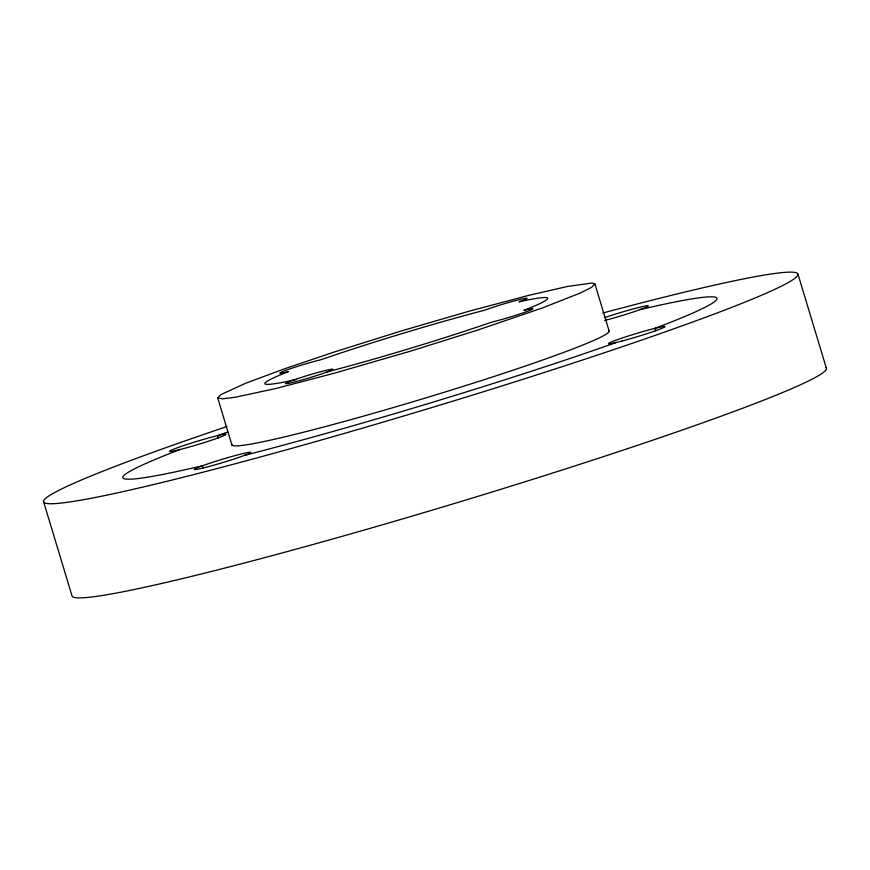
<?xml version="1.0" encoding="UTF-8"?>
<svg xmlns="http://www.w3.org/2000/svg" width="870" height="870" viewBox="0 0 870 870"><rect width="100%" height="100%" fill="white"/><g stroke="black" fill="none" stroke-linecap="round" stroke-linejoin="round"><path stroke-width="1.3" d="M231.92 445.016L217.707 397.938L220.969 394.556L245.895 383.159L284.425 368.837L334.885 351.795L402.201 330.687L470.061 310.938L529.449 295.18L567.588 286.447L591.937 283.033L594.906 283.935L609.12 331.024M594.906 283.935L591.633 287.317L580.268 293.038L542.565 307.882L477.717 330.078L410.401 351.186L333.34 373.48L275.844 388.488L235.683 397.177L222.676 398.819L217.707 397.938M179.949 449.529L178.393 450.138A310.318 17.324 -16.8 0 0 200.415 466.244L202.362 465.776L203.145 468.364M616.319 342.465L608.391 345.281A310.318 17.324 -16.8 0 1 246.841 454.782L244.492 455.401M326.489 372.066L332.721 370.435A147.769 8.254 -16.8 0 0 486.765 323.814L492.018 322.041A24.632 1.37 -16.8 0 0 526.219 311.764A24.632 1.37 -16.8 0 0 524.61 310.166L523.87 310.351L527.144 309.057A147.769 8.254 -16.8 0 0 522.674 301.02L519.053 301.825A24.632 1.37 -16.8 0 0 519.771 299.497A24.632 1.37 -16.8 0 0 485.199 310.024L479.892 311.438A147.769 8.254 -16.8 0 0 325.848 358.059L320.312 359.897A24.632 1.37 -16.8 0 0 286.11 370.218A24.632 1.37 -16.8 0 0 288.307 371.631L285.469 372.817A147.769 8.254 -16.8 0 0 289.928 380.853L296.409 379.429M640.048 309.622L649.575 307.425A310.318 17.324 -16.8 0 1 661.418 325.88L654.882 328.349L655.665 330.926M798.073 274.452L826.5 368.608M218.403 438.208L217.63 435.62L219.653 434.891A310.318 17.324 -16.8 0 1 227.831 431.998M43.5 501.392L71.927 595.548A394.056 22 -16.8 0 0 458.207 502.338A394.056 22 -16.8 0 0 826.032 367.553M602.823 313.026A394.056 22 -16.8 0 1 714.324 314.026A394.056 22 -16.8 0 1 136.079 488.657A394.056 22 -16.8 0 1 226.82 426.572M604.737 317.583A29.558 1.653 -16.8 0 1 641.484 306.849A29.558 1.653 -16.8 0 1 641.397 309.133A29.558 1.653 -16.8 0 1 604.617 320.508M608.641 330.567A197.022 10.995 -16.8 0 1 424.614 398.264A197.022 10.995 -16.8 0 1 231.964 444.396M328.24 371.533L327.49 371.827A24.632 1.37 -16.8 0 1 287.317 383.539A24.632 1.37 -16.8 0 1 312.123 374.111A24.632 1.37 -16.8 0 1 328.24 371.533M202.59 465.7L201.568 466.07A29.558 1.653 -16.8 0 0 216.119 464.526A29.558 1.653 -16.8 0 0 249.766 452.259A29.558 1.653 -16.8 0 0 202.59 465.7M217.859 435.565L216.793 435.826A29.558 1.653 -16.8 0 0 170.248 450.714A29.558 1.653 -16.8 0 0 205.537 442.145A29.558 1.653 -16.8 0 0 217.859 435.565M622.093 341.007A29.558 1.653 -16.8 0 0 664.974 326.663A29.558 1.653 -16.8 0 0 622.974 337.756A29.558 1.653 -16.8 0 0 622.093 341.007"/></g></svg>
